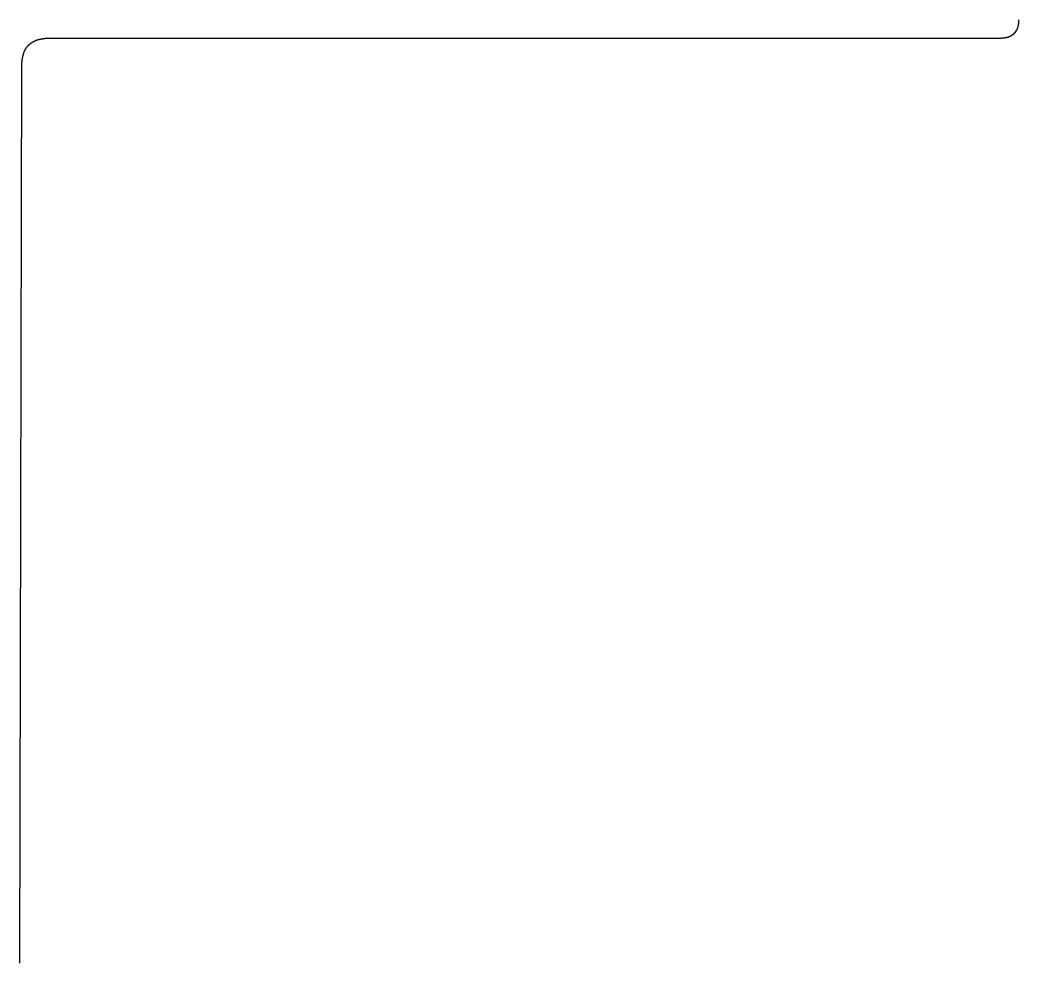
# Model space of a CAD drawing. Extents: x 0 to 153, y 0 to 92.
# Drawn here: x 0.13 to 19.53, y 53.37 to 71.68 of the extents above; entities that cross this region are included whole.
import ezdxf

# ---------------------------------------------------------------- set-up
doc = ezdxf.new("R2010")
doc.units = 0
doc.layers.get('0').update_dxf_attribs({"linetype": 'CONTINUOUS'})

msp = doc.modelspace()

# ---------------------------------------------------------------- linework, layer by layer
at = {"color": 1}
for points in [[(0.661327, 71.325753), (19.14226, 71.325753)], [(0.132291, 53.373853), (0.167564, 70.831985)]]:
    msp.add_lwpolyline(points, dxfattribs=at)
for points, knots in [([(19.14226, 71.325753), (19.143229, 71.325807), (19.145164, 71.325916), (19.148072, 71.326046), (19.150971, 71.326302), (19.153878, 71.32644), (19.156786, 71.326577), (19.159686, 71.326831), (19.162593, 71.326969), (19.1655, 71.327106), (19.168399, 71.32736), (19.171306, 71.327498), (19.174212, 71.327635), (19.177112, 71.327888), (19.180018, 71.328031), (19.182923, 71.328171), (19.185826, 71.328397), (19.188729, 71.328637), (19.19163, 71.328919), (19.19453, 71.329198), (19.197433, 71.329447), (19.200333, 71.329718), (19.203233, 71.329992), (19.206135, 71.330232), (19.209033, 71.33051), (19.211931, 71.330782), (19.214828, 71.331044), (19.217724, 71.33131), (19.220602, 71.331571), (19.223462, 71.331839), (19.226303, 71.332103), (19.229145, 71.332366), (19.231986, 71.332638), (19.234833, 71.332936), (19.237646, 71.333472), (19.2405, 71.333728), (19.243321, 71.334173), (19.246158, 71.334484), (19.248994, 71.334795), (19.25181, 71.335241), (19.254657, 71.335497), (19.257463, 71.336033), (19.260298, 71.336386), (19.263118, 71.336854), (19.265927, 71.337398), (19.268741, 71.337923), (19.271551, 71.338453), (19.274359, 71.338982), (19.277166, 71.339512), (19.27997, 71.340039), (19.282773, 71.340576), (19.285583, 71.341141), (19.288337, 71.341936), (19.291157, 71.342457), (19.293915, 71.34318), (19.296717, 71.343697), (19.299437, 71.344498), (19.302198, 71.345119), (19.304933, 71.345849), (19.307651, 71.346658), (19.310376, 71.347447), (19.313095, 71.348242), (19.315808, 71.349034), (19.318512, 71.349832), (19.32122, 71.350613), (19.323914, 71.351472), (19.326575, 71.352445), (19.329274, 71.353325), (19.33191, 71.354358), (19.334594, 71.35525), (19.337253, 71.356218), (19.339876, 71.357291), (19.342506, 71.358334), (19.345151, 71.359313), (19.347752, 71.360393), (19.350365, 71.361469), (19.352932, 71.362649), (19.355543, 71.363743), (19.35808, 71.364986), (19.360668, 71.366132), (19.363173, 71.367428), (19.365744, 71.368604), (19.368072, 71.369806), (19.370189, 71.370964), (19.372115, 71.372005), (19.374074, 71.372968), (19.375972, 71.374042), (19.377887, 71.3751), (19.37978, 71.376186), (19.381686, 71.377243), (19.383584, 71.378335), (19.385424, 71.379528), (19.387333, 71.380629), (19.389157, 71.381842), (19.391019, 71.382984), (19.392894, 71.384103), (19.394701, 71.385346), (19.396534, 71.386574), (19.398325, 71.387841), (19.400167, 71.389023), (19.401964, 71.390283), (19.403731, 71.391599), (19.405498, 71.392897), (19.407316, 71.394111), (19.409045, 71.395444), (19.410797, 71.396758), (19.412552, 71.398062), (19.414282, 71.399399), (19.416002, 71.400761), (19.417704, 71.402143), (19.419439, 71.403495), (19.421133, 71.40491), (19.422803, 71.406348), (19.42453, 71.407721), (19.426183, 71.409184), (19.427816, 71.410663), (19.42953, 71.412053), (19.431131, 71.413571), (19.432776, 71.415069), (19.434361, 71.416615), (19.435994, 71.418095), (19.437605, 71.419598), (19.43916, 71.421159), (19.44075, 71.422686), (19.442319, 71.424231), (19.443858, 71.425811), (19.445403, 71.427392), (19.446923, 71.428989), (19.448439, 71.430591), (19.449946, 71.432201), (19.451427, 71.433832), (19.452923, 71.435453), (19.454382, 71.437109), (19.455818, 71.438781), (19.457295, 71.440422), (19.458701, 71.442125), (19.460093, 71.443821), (19.461511, 71.445482), (19.462867, 71.447186), (19.464193, 71.448909), (19.46559, 71.450575), (19.466889, 71.452319), (19.468219, 71.454072), (19.469479, 71.455861), (19.47079, 71.457589), (19.472095, 71.459321), (19.473313, 71.461116), (19.474578, 71.462882), (19.475814, 71.464664), (19.477004, 71.466477), (19.478222, 71.468273), (19.479407, 71.470085), (19.480557, 71.471922), (19.481724, 71.473756), (19.482859, 71.47561), (19.483985, 71.47747), (19.485082, 71.479344), (19.48617, 71.481219), (19.487255, 71.483098), (19.488306, 71.484997), (19.489329, 71.486906), (19.490374, 71.488807), (19.491365, 71.490744), (19.492365, 71.492746), (19.493365, 71.494793), (19.49439, 71.496867), (19.495378, 71.498954), (19.49634, 71.501055), (19.497295, 71.503161), (19.498227, 71.505274), (19.499143, 71.507396), (19.500039, 71.50953), (19.500898, 71.511674), (19.501768, 71.513818), (19.502593, 71.515984), (19.50341, 71.518148), (19.50423, 71.520312), (19.505002, 71.522495), (19.505762, 71.52468), (19.506535, 71.526864), (19.507249, 71.529066), (19.507958, 71.531267), (19.508679, 71.533464), (19.509341, 71.535684), (19.509992, 71.537904), (19.510671, 71.540118), (19.511294, 71.542353), (19.511895, 71.544591), (19.512524, 71.546822), (19.513095, 71.549067), (19.513691, 71.55135), (19.51424, 71.553638), (19.514792, 71.555921), (19.51533, 71.558207), (19.515836, 71.560504), (19.516353, 71.562804), (19.516867, 71.565105), (19.517323, 71.567419), (19.517803, 71.569727), (19.518265, 71.572039), (19.518696, 71.574356), (19.519129, 71.576666), (19.519562, 71.578975), (19.519961, 71.58129), (19.520352, 71.58361), (19.520754, 71.585927), (19.521109, 71.58825), (19.52148, 71.590568), (19.521834, 71.592889), (19.522169, 71.595217), (19.522512, 71.597544), (19.522839, 71.599872), (19.523148, 71.602202), (19.523464, 71.604529), (19.523765, 71.60686), (19.524049, 71.609195), (19.524337, 71.611532), (19.524613, 71.613876), (19.524871, 71.616239), (19.525132, 71.61862), (19.525374, 71.621002), (19.525619, 71.623382), (19.525852, 71.625764), (19.526091, 71.628145), (19.526316, 71.630526), (19.526537, 71.632908), (19.526749, 71.635289), (19.526967, 71.63767), (19.527175, 71.640052), (19.527385, 71.642433), (19.527595, 71.644814), (19.527804, 71.647195), (19.527991, 71.649577), (19.528194, 71.651958), (19.528389, 71.654339), (19.528575, 71.656721), (19.528767, 71.659104), (19.528948, 71.661495), (19.52913, 71.663885), (19.529317, 71.666275), (19.529502, 71.668665), (19.529689, 71.671055), (19.529863, 71.673445), (19.530035, 71.675835), (19.530156, 71.677431), (19.530216, 71.678231)], [0, 0, 0, 0, 0.002909, 0.005817, 0.008729, 0.011639, 0.014548, 0.017461, 0.02037, 0.023278, 0.02619, 0.029099, 0.032007, 0.034919, 0.037828, 0.040735, 0.043646, 0.04656, 0.049475, 0.052389, 0.055301, 0.058215, 0.061128, 0.064039, 0.066951, 0.069861, 0.072771, 0.075679, 0.078586, 0.08144, 0.084295, 0.087148, 0.090001, 0.092858, 0.09573, 0.098585, 0.101445, 0.104297, 0.107146, 0.110002, 0.112849, 0.115712, 0.118563, 0.121418, 0.124285, 0.127147, 0.130007, 0.132864, 0.13572, 0.138574, 0.141425, 0.144284, 0.147166, 0.150018, 0.152877, 0.155717, 0.158556, 0.161376, 0.164206, 0.167046, 0.169883, 0.172717, 0.175544, 0.178363, 0.181173, 0.184, 0.186843, 0.189671, 0.192516, 0.195332, 0.198157, 0.201003, 0.203833, 0.206642, 0.209463, 0.212283, 0.215118, 0.217937, 0.220774, 0.223591, 0.226425, 0.229234, 0.232068, 0.234284, 0.236474, 0.238635, 0.24083, 0.243016, 0.245199, 0.247375, 0.249556, 0.251767, 0.253952, 0.256162, 0.258338, 0.260504, 0.26271, 0.264915, 0.267124, 0.26929, 0.271481, 0.273705, 0.275901, 0.278056, 0.280261, 0.28245, 0.284625, 0.286818, 0.289012, 0.291206, 0.293395, 0.29561, 0.297827, 0.300007, 0.302227, 0.304445, 0.306617, 0.308842, 0.311062, 0.313292, 0.315482, 0.317676, 0.319899, 0.322094, 0.324288, 0.326504, 0.32871, 0.330921, 0.333118, 0.335325, 0.337537, 0.339728, 0.341943, 0.344157, 0.346342, 0.348563, 0.350782, 0.352923, 0.355115, 0.357313, 0.359444, 0.361636, 0.363835, 0.366047, 0.368199, 0.370344, 0.372549, 0.374706, 0.376862, 0.379053, 0.381214, 0.383371, 0.385547, 0.387714, 0.389894, 0.392067, 0.394238, 0.396409, 0.39857, 0.400747, 0.402919, 0.405068, 0.407255, 0.409447, 0.411781, 0.414088, 0.416387, 0.418709, 0.421018, 0.423324, 0.425638, 0.427954, 0.430265, 0.43257, 0.434893, 0.437218, 0.439511, 0.441834, 0.444164, 0.446452, 0.448783, 0.451109, 0.453388, 0.455721, 0.458056, 0.460328, 0.462669, 0.465016, 0.467281, 0.469622, 0.471967, 0.474358, 0.476681, 0.479013, 0.481402, 0.483737, 0.486087, 0.488473, 0.490812, 0.49316, 0.495545, 0.497882, 0.500212, 0.502592, 0.504929, 0.507272, 0.509646, 0.511978, 0.514314, 0.516691, 0.519032, 0.521371, 0.523744, 0.526082, 0.528417, 0.530794, 0.533141, 0.53548, 0.537876, 0.540271, 0.542665, 0.545058, 0.547451, 0.549844, 0.552236, 0.554628, 0.557018, 0.559409, 0.5618, 0.56419, 0.566581, 0.568971, 0.57136, 0.57375, 0.576139, 0.578527, 0.580917, 0.583312, 0.585719, 0.588109, 0.590504, 0.592911, 0.5953, 0.597694, 0.600101, 0.600101, 0.600101, 0.600101]), ([(0.167564, 70.831985), (0.167696, 70.833143), (0.167961, 70.83546), (0.168357, 70.838935), (0.168756, 70.842407), (0.169156, 70.845876), (0.169557, 70.849342), (0.16996, 70.852808), (0.170366, 70.856277), (0.170775, 70.859752), (0.171184, 70.863229), (0.1716, 70.866707), (0.172018, 70.870182), (0.172441, 70.873655), (0.17287, 70.877123), (0.173302, 70.880589), (0.173741, 70.884055), (0.174185, 70.887521), (0.174636, 70.890988), (0.175092, 70.894454), (0.175559, 70.89792), (0.176031, 70.901386), (0.17651, 70.904852), (0.176999, 70.908315), (0.177495, 70.911772), (0.178004, 70.915227), (0.178517, 70.918681), (0.179043, 70.922138), (0.179573, 70.925574), (0.180112, 70.928991), (0.180656, 70.932387), (0.181214, 70.93578), (0.181781, 70.939169), (0.182361, 70.942555), (0.182952, 70.945942), (0.183556, 70.949326), (0.184173, 70.952704), (0.184809, 70.956079), (0.18545, 70.959451), (0.186111, 70.96282), (0.186786, 70.966183), (0.187476, 70.969543), (0.188183, 70.972904), (0.188905, 70.976264), (0.189643, 70.979622), (0.190399, 70.982973), (0.191177, 70.986322), (0.191965, 70.989667), (0.192777, 70.99301), (0.193606, 70.996346), (0.194454, 70.999678), (0.195321, 71.003003), (0.196209, 71.006319), (0.197117, 71.009629), (0.198046, 71.012936), (0.198989, 71.016227), (0.199955, 71.019498), (0.200933, 71.022753), (0.201934, 71.026004), (0.202954, 71.029248), (0.203999, 71.032476), (0.205073, 71.035693), (0.206158, 71.038905), (0.20727, 71.042107), (0.208414, 71.045298), (0.209569, 71.048487), (0.210756, 71.05167), (0.211964, 71.054845), (0.213198, 71.058012), (0.214457, 71.061169), (0.215741, 71.064318), (0.217049, 71.067456), (0.218384, 71.070578), (0.219747, 71.073684), (0.221134, 71.07678), (0.222545, 71.079868), (0.223984, 71.082943), (0.22545, 71.086004), (0.226944, 71.089047), (0.228467, 71.092073), (0.230016, 71.095088), (0.231589, 71.098088), (0.233137, 71.100959), (0.234647, 71.103706), (0.236121, 71.106334), (0.237618, 71.108955), (0.239124, 71.111571), (0.240664, 71.114162), (0.242239, 71.116738), (0.243792, 71.119326), (0.245406, 71.121875), (0.247047, 71.124414), (0.24865, 71.126975), (0.250344, 71.129479), (0.252006, 71.131969), (0.253748, 71.134421), (0.255447, 71.136915), (0.257171, 71.1394), (0.258968, 71.141828), (0.26073, 71.144275), (0.262525, 71.146707), (0.264359, 71.149106), (0.266187, 71.151512), (0.26804, 71.153905), (0.269914, 71.156278), (0.271802, 71.158634), (0.273721, 71.160972), (0.275626, 71.163318), (0.277575, 71.165623), (0.27956, 71.167913), (0.281521, 71.170237), (0.28355, 71.172517), (0.285604, 71.174783), (0.287606, 71.177094), (0.289701, 71.179316), (0.291767, 71.181531), (0.2939, 71.183699), (0.295993, 71.185923), (0.298101, 71.188142), (0.300282, 71.190286), (0.302425, 71.192456), (0.304604, 71.194599), (0.306804, 71.196715), (0.309009, 71.198826), (0.311237, 71.200922), (0.313466, 71.203016), (0.315724, 71.205075), (0.318008, 71.207112), (0.320261, 71.209179), (0.322576, 71.211173), (0.324918, 71.213141), (0.32719, 71.215187), (0.329567, 71.217104), (0.331915, 71.219024), (0.334306, 71.220905), (0.336674, 71.222832), (0.339062, 71.224731), (0.341469, 71.226584), (0.343868, 71.228426), (0.346298, 71.230236), (0.348713, 71.232061), (0.351163, 71.233836), (0.353643, 71.235576), (0.356072, 71.237384), (0.35858, 71.239078), (0.361064, 71.240776), (0.363606, 71.242405), (0.366103, 71.244118), (0.368624, 71.245803), (0.371197, 71.247398), (0.373743, 71.249032), (0.376313, 71.250639), (0.3789, 71.252216), (0.381494, 71.25378), (0.384108, 71.255317), (0.386709, 71.25687), (0.389351, 71.258349), (0.392009, 71.259808), (0.394621, 71.261347), (0.397313, 71.262737), (0.39998, 71.264139), (0.402686, 71.265476), (0.405374, 71.266862), (0.408114, 71.268272), (0.410966, 71.269579), (0.413832, 71.270987), (0.416717, 71.272367), (0.419632, 71.273678), (0.422543, 71.274993), (0.425469, 71.276275), (0.428395, 71.277543), (0.431367, 71.278711), (0.434307, 71.279979), (0.437252, 71.281244), (0.440244, 71.282364), (0.443222, 71.28348), (0.446227, 71.284531), (0.449235, 71.285611), (0.452209, 71.286802), (0.455244, 71.287828), (0.458258, 71.288881), (0.461295, 71.289869), (0.464319, 71.290881), (0.467384, 71.291778), (0.470421, 71.292784), (0.473461, 71.293788), (0.476539, 71.294652), (0.4796, 71.295545), (0.482686, 71.29638), (0.485743, 71.297333), (0.488833, 71.298196), (0.491948, 71.298971), (0.495062, 71.29977), (0.498182, 71.300563), (0.501307, 71.301356), (0.504435, 71.30215), (0.507565, 71.302945), (0.510696, 71.30373), (0.513826, 71.30449), (0.517003, 71.305015), (0.52012, 71.305819), (0.523292, 71.306419), (0.526414, 71.307222), (0.529597, 71.307745), (0.532736, 71.308449), (0.535899, 71.30904), (0.539071, 71.309562), (0.542248, 71.310126), (0.545376, 71.310938), (0.548572, 71.311395), (0.551739, 71.311943), (0.554914, 71.312468), (0.558089, 71.312998), (0.561266, 71.313527), (0.564444, 71.314056), (0.567623, 71.314586), (0.570805, 71.31511), (0.573995, 71.31566), (0.577209, 71.316119), (0.580445, 71.316488), (0.583668, 71.316966), (0.586892, 71.317446), (0.590132, 71.31781), (0.593357, 71.318289), (0.596584, 71.318769), (0.599826, 71.319133), (0.603054, 71.319611), (0.606282, 71.320095), (0.609529, 71.320443), (0.612747, 71.320982), (0.616, 71.321237), (0.619226, 71.321683), (0.622469, 71.321992), (0.62571, 71.322308), (0.628939, 71.322738), (0.632182, 71.323052), (0.635425, 71.323366), (0.638656, 71.323796), (0.641899, 71.32411), (0.645143, 71.324424), (0.648374, 71.324854), (0.651619, 71.325168), (0.654863, 71.325482), (0.658095, 71.325913), (0.660258, 71.326122), (0.661339, 71.326227)], [0, 0, 0, 0, 0.003496, 0.006997, 0.010493, 0.013982, 0.017471, 0.02096, 0.024451, 0.027948, 0.031457, 0.034954, 0.038458, 0.041957, 0.045449, 0.048942, 0.052436, 0.05593, 0.059425, 0.062921, 0.066418, 0.069917, 0.073416, 0.076915, 0.08041, 0.083894, 0.087391, 0.090884, 0.094385, 0.09782, 0.101263, 0.104702, 0.108136, 0.111572, 0.11501, 0.118449, 0.121885, 0.125312, 0.128751, 0.132182, 0.135611, 0.139041, 0.142475, 0.145912, 0.149351, 0.152789, 0.156219, 0.159664, 0.163101, 0.166538, 0.169977, 0.173415, 0.176847, 0.180276, 0.183711, 0.187152, 0.190545, 0.193943, 0.197348, 0.200751, 0.204144, 0.207527, 0.210926, 0.214315, 0.217696, 0.221094, 0.22449, 0.227888, 0.231287, 0.234684, 0.238085, 0.241487, 0.244883, 0.248273, 0.251663, 0.25506, 0.258457, 0.261851, 0.26524, 0.268626, 0.272015, 0.275406, 0.27879, 0.281801, 0.284811, 0.287828, 0.290857, 0.293866, 0.296871, 0.299914, 0.302918, 0.305923, 0.308982, 0.311983, 0.31499, 0.317965, 0.321004, 0.324045, 0.327035, 0.330066, 0.333093, 0.3361, 0.339128, 0.342157, 0.345179, 0.348198, 0.351215, 0.354252, 0.357265, 0.36027, 0.363344, 0.366385, 0.369429, 0.372519, 0.375555, 0.37859, 0.381606, 0.384677, 0.387754, 0.390787, 0.393849, 0.396905, 0.399952, 0.403007, 0.406064, 0.409129, 0.412181, 0.415232, 0.41831, 0.421353, 0.424396, 0.427488, 0.430522, 0.433556, 0.436587, 0.43965, 0.442714, 0.445737, 0.448765, 0.451788, 0.454826, 0.457846, 0.460863, 0.463914, 0.466929, 0.469942, 0.472942, 0.475985, 0.479025, 0.482036, 0.485068, 0.4881, 0.491128, 0.494157, 0.497187, 0.500225, 0.503245, 0.506269, 0.509323, 0.512338, 0.515354, 0.518362, 0.521393, 0.524428, 0.527603, 0.530804, 0.534007, 0.537198, 0.540393, 0.543589, 0.546781, 0.549959, 0.553168, 0.556385, 0.559571, 0.562752, 0.565927, 0.56912, 0.57234, 0.575534, 0.578729, 0.581919, 0.585113, 0.588295, 0.591501, 0.59471, 0.597898, 0.601087, 0.604277, 0.607489, 0.610691, 0.613901, 0.617117, 0.620335, 0.623561, 0.626787, 0.630017, 0.63325, 0.636473, 0.639675, 0.642903, 0.646121, 0.649356, 0.652566, 0.655791, 0.659007, 0.662216, 0.665437, 0.668684, 0.671898, 0.675113, 0.67833, 0.68155, 0.68477, 0.687992, 0.691214, 0.694439, 0.697667, 0.700925, 0.704177, 0.707437, 0.710699, 0.713954, 0.717217, 0.720481, 0.723739, 0.727004, 0.730271, 0.73353, 0.736798, 0.740051, 0.743312, 0.746567, 0.749821, 0.753082, 0.756338, 0.759594, 0.762857, 0.766113, 0.76937, 0.772633, 0.77589, 0.779147, 0.782411, 0.785668, 0.785668, 0.785668, 0.785668])]:
    msp.add_open_spline(points, degree=3, knots=knots, dxfattribs=at)

doc.saveas('drawing.dxf')
